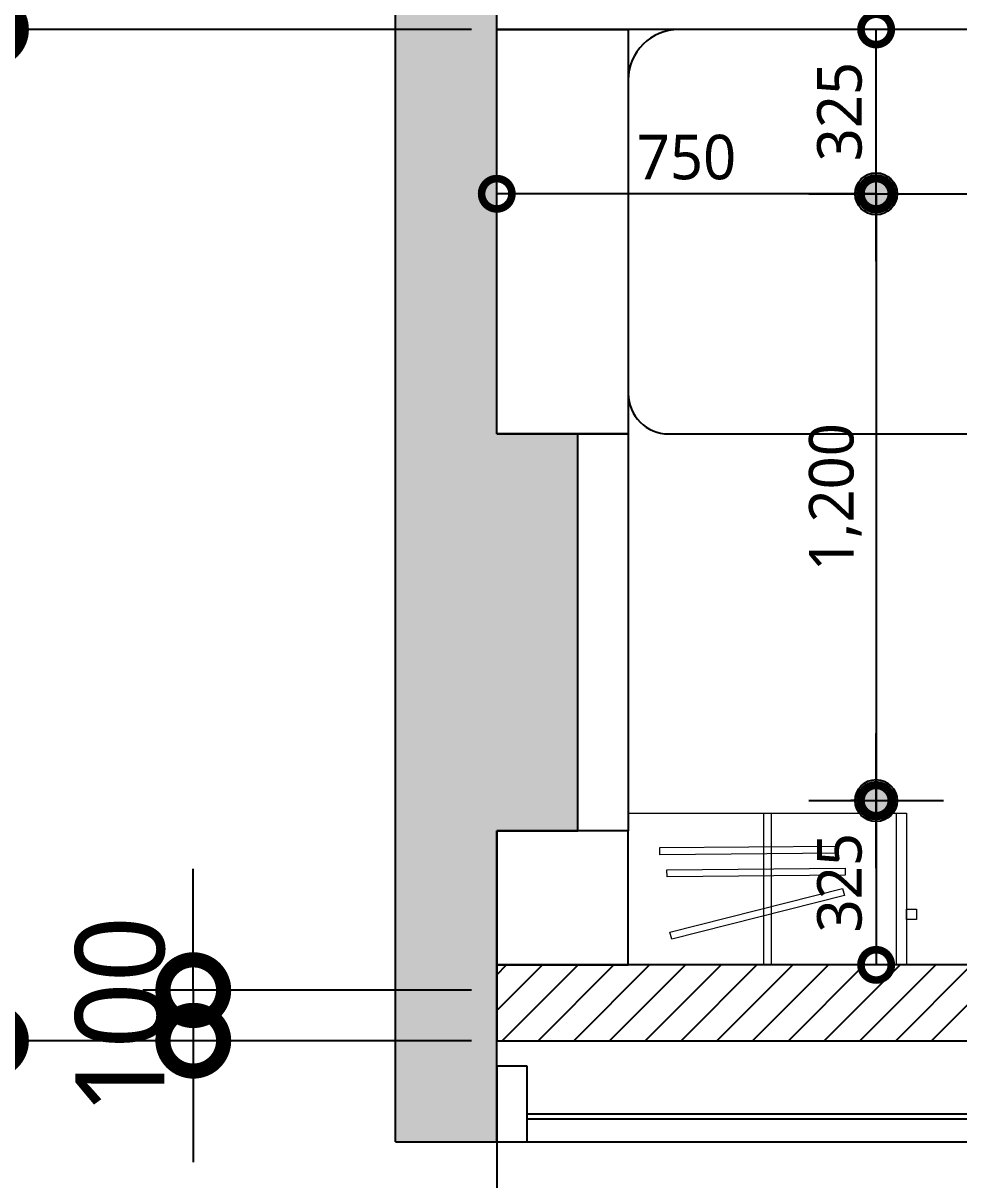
# Model space of a CAD drawing. Extents: x 11477420 to 23072185, y -28506554 to -14238804.
# Drawn here: x 11516660 to 11518510, y -14283675 to -14281387 of the extents above; entities that cross this region are included whole.
import ezdxf

# ---------------------------------------------------------------- set-up
doc = ezdxf.new("R2010")
doc.units = 0
doc.header["$LTSCALE"] = 50
doc.header["$MEASUREMENT"] = 0
doc.layers.get('0').update_dxf_attribs({"linetype": 'CONTINUOUS'})
doc.layers.get('DEFPOINTS').update_dxf_attribs({"linetype": 'CONTINUOUS'})
for name, color, linetype in [('07-DIM WAL', 5, 'CONTINUOUS'), ('1.천장.벽체선(내벽)', 3, 'CONTINUOUS'), ('2CONTINUOUS', 2, 'CONTINUOUS'), ('3 가구-붙박이', 6, 'CONTINUOUS'), ('8.패턴선', 8, 'CONTINUOUS'), ('C-WIN', 4, 'CONTINUOUS'), ('RC-LIGHT', 7, 'CONTINUOUS'), ('가구', 6, 'CONTINUOUS')]:
    doc.layers.add(name, color=color, linetype=linetype)
doc.layers.add('Arch', color=8, linetype='CONTINUOUS', lineweight=0)
doc.styles.add('DAWIN', font='NanumSquareR.ttf')
doc.dimstyles.new('40', dxfattribs={"dimscale": 40, "dimtxt": 2.2, "dimasz": 3, "dimexe": 1.25, "dimexo": 0.625, "dimtad": 1, "dimdec": 0, "dimzin": 0, "dimdsep": 46, "dimlunit": 6, "dimtxsty": 'DAWIN', "dimblk1": 'DOTSMALL', "dimblk2": 'DOTSMALL', "dimsah": 1, "dimcen": 0.001, "dimclrd": 1, "dimclre": 1, "dimclrt": 3, "dimadec": 0, "dimazin": 0, "dimtfac": 1, "dimtdec": 0, "dimtix": 1, "dimtmove": 2, "dimatfit": 3, "dimldrblk": 'DOTSMALL', "dimfxl": 0, "dimtolj": 1, "dimtzin": 0, "dimarcsym": 0})
doc.dimstyles.new('80', dxfattribs={"dimscale": 80, "dimtxt": 2.2, "dimasz": 3, "dimexe": 1.25, "dimexo": 0.625, "dimtad": 1, "dimdec": 0, "dimzin": 0, "dimdsep": 46, "dimlunit": 6, "dimtxsty": 'DAWIN', "dimblk1": 'DOTSMALL', "dimblk2": 'DOTSMALL', "dimsah": 1, "dimcen": 0.001, "dimclrd": 1, "dimclre": 1, "dimclrt": 3, "dimadec": 0, "dimazin": 0, "dimtfac": 1, "dimtdec": 0, "dimtix": 1, "dimtmove": 2, "dimatfit": 3, "dimldrblk": 'DOTSMALL', "dimfxl": 0, "dimtolj": 1, "dimtzin": 0, "dimarcsym": 0})

# ---------------------------------------------------------------- blocks, each defined once
blk = doc.blocks.new('flooor')
at = {"layer": '8.패턴선', "ltscale": 30}
h = blk.add_hatch(color=256, dxfattribs=at)
h.dxf.hatch_style = 1
h.paths.add_polyline_path([(11507656.8, -14172891.8), (11491856.8, -14172891.8), (11491856.8, -14188496.8), (11492056.8, -14188496.8), (11492056.8, -14187881.8), (11492216.8, -14187881.8), (11492216.8, -14187096.8), (11492056.8, -14187096.8), (11492056.8, -14177741.8), (11494956.8, -14177741.8), (11494956.8, -14177541.8), (11492056.8, -14177541.8), (11492056.8, -14173091.8), (11494756.8, -14173091.8), (11494756.8, -14176541.8), (11494956.8, -14176541.8), (11494956.8, -14173091.8), (11500056.8, -14173091.8), (11500056.8, -14176141.8), (11500256.8, -14176141.8), (11500256.8, -14173091.8), (11503456.8, -14173091.8), (11503456.8, -14176141.8), (11503656.8, -14176141.8), (11503656.8, -14175391.8), (11504256.8, -14175391.8), (11504256.8, -14175302.3), (11504246.8, -14175302.3), (11504246.8, -14175262.3), (11504256.8, -14175191.8), (11503656.8, -14175191.8), (11503656.8, -14173091.8), (11505856.8, -14173091.8), (11505856.8, -14175191.8), (11505256.8, -14175191.8), (11505256.8, -14175262.3), (11505266.8, -14175262.3), (11505266.8, -14175316.8), (11505256.8, -14175316.8), (11505256.8, -14175391.8), (11506056.8, -14175391.8), (11506056.8, -14174691.8), (11509204.8, -14174691.8), (11509204.8, -14174491.8), (11506056.8, -14174491.8), (11506056.8, -14173091.8), (11507656.8, -14173091.8)])
h.paths.add_polyline_path([(11499856.8, -14177741.8), (11504356.8, -14177741.8), (11504356.8, -14177541.8), (11499106.8, -14177541.8), (11499106.8, -14177566.8), (11499106.8, -14177716.8), (11499106.8, -14177741.8), (11499106.8, -14177991.8), (11499856.8, -14177991.8)], flags=17)
h.paths.add_polyline_path([(11506056.8, -14177541.8), (11505856.8, -14177541.8), (11505356.8, -14177541.8), (11505356.8, -14177741.8), (11505356.8, -14177941.8), (11506056.8, -14177941.8)], flags=17)
h.paths.add_polyline_path([(11512534.8, -14172891.8), (11511656.8, -14172891.8), (11511656.8, -14173091.8), (11511656.8, -14173691.8), (11512334.8, -14173691.8), (11512334.8, -14174491.8), (11511854.8, -14174491.8), (11511854.8, -14174691.8), (11512334.8, -14174691.8), (11512334.8, -14174791.8), (11512534.8, -14174791.8)])
h.paths.add_polyline_path([(11512534.8, -14175641.8), (11512384.8, -14175641.8), (11512334.8, -14175641.8), (11512334.8, -14176391.8), (11512534.8, -14176391.8)])
h.paths.add_polyline_path([(11512534.8, -14176941.8), (11512384.8, -14176941.8), (11512334.8, -14176941.8), (11512334.8, -14177100.8), (11511772.8, -14177100.8), (11511772.8, -14177941.8), (11512334.8, -14177941.8), (11512334.8, -14178041.8), (11512534.8, -14178041.8)])
h.paths.add_polyline_path([(11512534.8, -14179271.8), (11512384.8, -14179271.8), (11512334.8, -14179271.8), (11512334.8, -14179836.8), (11512534.8, -14179836.8)])
h.paths.add_polyline_path([(11512256.8, -14184446.8), (11511656.8, -14184446.8), (11511656.8, -14185146.8), (11512256.8, -14185146.8)])
h.paths.add_polyline_path([(11507213.8, -14187066.8), (11506733.8, -14187066.8), (11506733.8, -14187846.8), (11507213.8, -14187846.8)], flags=17)
h.paths.add_polyline_path([(11499706.8, -14186781.8), (11499221.8, -14186781.8), (11499221.8, -14187556.8), (11499706.8, -14187556.8)], flags=17)
at = {"layer": '2CONTINUOUS', "ltscale": 30}
for p, q in [((11491856.8, -14188496.8), (11491856.8, -14172891.8)), ((11492056.8, -14187096.8), (11492056.8, -14177741.8)), ((11492056.8, -14187096.8), (11492216.8, -14187096.8)), ((11492216.8, -14187881.8), (11492216.8, -14187096.8)), ((11492056.8, -14188496.8), (11492056.8, -14187881.8)), ((11492056.8, -14187881.8), (11492216.8, -14187881.8)), ((11491856.8, -14188496.8), (11492056.8, -14188496.8))]:
    blk.add_line(p, q, dxfattribs=at)
at = {"layer": 'C-WIN', "ltscale": 30}
for p, q in [((11492056.8, -14188296.8), (11509215.4, -14188296.8)), ((11493146.8, -14188441.8), (11492116.8, -14188441.8)), ((11493146.8, -14188451.8), (11492116.8, -14188451.8)), ((11492056.8, -14188496.8), (11509298.2, -14188496.8))]:
    blk.add_line(p, q, dxfattribs=at)
blk.add_lwpolyline([(11492116.8, -14188346.8), (11492056.8, -14188346.8), (11492056.8, -14188496.8), (11492116.8, -14188496.8)], close=True, dxfattribs=at)
blk = doc.blocks.new('flooor2')
at = {"layer": '1.천장.벽체선(내벽)', "ltscale": 30}
h = blk.add_hatch(dxfattribs=at)
h.set_pattern_fill('_USER', color=256, scale=50, angle=45, pattern_type=0)
h.set_pattern_definition([(45, (-6e-09, -24560), (-35.35533906, 35.35533906), [])])
h.paths.add_polyline_path([(11520596.1, -14283249.4), (11517596.1, -14283249.4), (11517596.1, -14283399.4), (11520596.1, -14283399.4)])
blk.add_line((11520596.1, -14281399.4), (11517596.1, -14281399.4), dxfattribs=at)
blk.add_lwpolyline([(11520596.1, -14283249.4), (11517596.1, -14283249.4), (11517596.1, -14283399.4), (11520596.1, -14283399.4)], close=True, dxfattribs=at)
at = {"layer": '3 가구-붙박이', "color": 8}
for p, q in [((11517596.1, -14282199.4), (11517596.1, -14281399.4)), ((11517596.1, -14281399.4), (11517856.1, -14281399.4)), ((11517856.1, -14281399.4), (11517856.1, -14282199.4)), ((11517856.1, -14282199.4), (11517596.1, -14282199.4)), ((11517756.1, -14282984.4), (11517756.1, -14282199.4)), ((11517756.1, -14282199.4), (11517856.1, -14282199.4)), ((11517856.1, -14282199.4), (11517856.1, -14282984.4)), ((11517856.1, -14282984.4), (11517596.1, -14282984.4)), ((11517596.1, -14282984.4), (11517596.1, -14283249.4)), ((11517856.1, -14282984.4), (11517756.1, -14282984.4)), ((11517856.1, -14283249.4), (11517856.1, -14282984.4)), ((11517596.1, -14283249.4), (11517856.1, -14283249.4))]:
    blk.add_line(p, q, dxfattribs=at)
at = {"layer": 'Arch', "color": 8}
for p, q in [((11517856.1, -14283249.4), (11517856.1, -14282949.4)), ((11517856.1, -14282949.4), (11518406.1, -14282949.4)), ((11518123.6, -14282949.4), (11518123.6, -14283249.4)), ((11518138.6, -14282949.4), (11518138.6, -14283249.4)), ((11518386.1, -14283249.4), (11518386.1, -14282949.4)), ((11518406.1, -14282949.4), (11518406.1, -14283249.4)), ((11517918.5, -14283017.5), (11518270.6, -14283014.4)), ((11517918.6, -14283031.5), (11517918.5, -14283017.5)), ((11518270.8, -14283028.4), (11517918.6, -14283031.5)), ((11518270.6, -14283014.4), (11518270.8, -14283028.4)), ((11517932.6, -14283061.4), (11518284.8, -14283058.3)), ((11517932.7, -14283075.4), (11517932.6, -14283061.4)), ((11518284.9, -14283072.3), (11517932.7, -14283075.4)), ((11518284.8, -14283058.3), (11518284.9, -14283072.3)), ((11517938.4, -14283185), (11518279.9, -14283098.6)), ((11518283.3, -14283112.2), (11517941.9, -14283198.6)), ((11518279.9, -14283098.6), (11518283.3, -14283112.2)), ((11518406.1, -14283159.4), (11518406.1, -14283139.4)), ((11518406.1, -14283139.4), (11518426.1, -14283139.4)), ((11518426.1, -14283139.4), (11518426.1, -14283159.4)), ((11518426.1, -14283159.4), (11518406.1, -14283159.4)), ((11517941.9, -14283198.6), (11517938.4, -14283185)), ((11518406.1, -14283249.4), (11517856.1, -14283249.4))]:
    blk.add_line(p, q, dxfattribs=at)
at = {"layer": '가구', "color": 8}
for p, q in [((11519556.1, -14281399.4), (11517956.1, -14281399.4)), ((11517856.1, -14281499.4), (11517856.1, -14282119.4)), ((11517936.1, -14282199.4), (11519576.1, -14282199.4))]:
    blk.add_line(p, q, dxfattribs=at)
for centre, radius, start, end in [((11517956.1, -14281499.4), 100, 90, 180), ((11517936.1, -14282119.4), 80, 180, 270)]:
    blk.add_arc(centre, radius, start, end, dxfattribs=at)
blk.add_blockref('flooor', (25539.3, -95102.6))
blk = doc.blocks.new('1')
at = {"linetype": 'Continuous'}
h = blk.add_hatch(color=4, dxfattribs=at)
h.dxf.hatch_style = 1
edge = h.paths.add_edge_path()
edge.add_arc((11539653.5, -14273503.8), 37.5, 0, 360)
at = {"color": 1, "linetype": 'Continuous'}
for p, q in [((11539653.5, -14273637.1), (11539653.5, -14273370.5)), ((11539520.2, -14273503.8), (11539786.8, -14273503.8))]:
    blk.add_line(p, q, dxfattribs=at)
at = {"color": 4, "linetype": 'Continuous'}
for radius in [41.5, 37.5]:
    blk.add_circle((11539653.5, -14273503.8), radius, dxfattribs=at)
blk = doc.blocks.new('_DOTSMALL')
at = {"color": 0, "linetype": 'ByBlock', "const_width": 0.5}
blk.add_lwpolyline([(-0.0625, 0, 1), (0.0625, 0, 1)], format="xyb", close=True, dxfattribs=at)
blk = doc.blocks.new('*D283')
at = {"layer": '07-DIM WAL', "color": 1, "lineweight": -2, "ltscale": 30}
for p, q in [((11518321.1, -14281399.4), (11518296.1, -14281399.4)), ((11518346.1, -14281724.4), (11518346.1, -14281399.4)), ((11518321.1, -14281724.4), (11518296.1, -14281724.4))]:
    blk.add_line(p, q, dxfattribs=at)
at = {"layer": 'DEFPOINTS', "color": 0, "ltscale": 30}
for p in [(11518346.1, -14281399.4), (11518346.1, -14281399.4), (11518346.1, -14281724.4)]:
    blk.add_point(p, dxfattribs=at)
at = {"layer": '07-DIM WAL', "color": 1, "lineweight": -2, "ltscale": 30, "xscale": 120, "yscale": 120, "zscale": 120}
for p, rotation in [((11518346.1, -14281399.4), 90), ((11518346.1, -14281724.4), 270)]:
    blk.add_blockref('_DOTSMALL', p, dxfattribs=dict(at, rotation=rotation))
at = {"layer": '07-DIM WAL', "color": 3, "ltscale": 30, "insert": (11518274, -14281561.9), "char_height": 88, "attachment_point": 5, "rotation": 90, "style": 'DAWIN'}
blk.add_mtext('\\A1;325', dxfattribs=at)
blk = doc.blocks.new('*D284')
at = {"layer": '07-DIM WAL', "color": 1, "lineweight": -2, "ltscale": 30}
for p, q in [((11517596.1, -14281699.4), (11517596.1, -14281674.4)), ((11518346.1, -14281699.4), (11518346.1, -14281674.4)), ((11518346.1, -14281724.4), (11517596.1, -14281724.4))]:
    blk.add_line(p, q, dxfattribs=at)
at = {"layer": 'DEFPOINTS', "color": 0, "ltscale": 30}
for p in [(11517596.1, -14281724.4), (11517596.1, -14281724.4), (11518346.1, -14281724.4)]:
    blk.add_point(p, dxfattribs=at)
at = {"layer": '07-DIM WAL', "color": 1, "lineweight": -2, "ltscale": 30, "xscale": 120, "yscale": 120, "zscale": 120, "rotation": 180}
blk.add_blockref('_DOTSMALL', (11517596.1, -14281724.4), dxfattribs=at)
at = {"layer": '07-DIM WAL', "color": 1, "lineweight": -2, "ltscale": 30, "xscale": 120, "yscale": 120, "zscale": 120}
blk.add_blockref('_DOTSMALL', (11518346.1, -14281724.4), dxfattribs=at)
at = {"layer": '07-DIM WAL', "color": 3, "ltscale": 30, "insert": (11517971.1, -14281652.4), "char_height": 88, "attachment_point": 5, "style": 'DAWIN'}
blk.add_mtext('\\A1;750', dxfattribs=at)
blk = doc.blocks.new('*D285')
at = {"layer": '07-DIM WAL', "color": 1, "lineweight": -2, "ltscale": 30}
for p, q in [((11518321.1, -14281724.4), (11518296.1, -14281724.4)), ((11518346.1, -14281724.4), (11518346.1, -14282924.4)), ((11518321.1, -14282924.4), (11518296.1, -14282924.4))]:
    blk.add_line(p, q, dxfattribs=at)
at = {"layer": 'DEFPOINTS', "color": 0, "ltscale": 30}
for p in [(11518346.1, -14281724.4), (11518346.1, -14282924.4), (11518346.1, -14282924.4)]:
    blk.add_point(p, dxfattribs=at)
at = {"layer": '07-DIM WAL', "color": 1, "lineweight": -2, "ltscale": 30, "xscale": 120, "yscale": 120, "zscale": 120}
for p, rotation in [((11518346.1, -14281724.4), 90), ((11518346.1, -14282924.4), 270)]:
    blk.add_blockref('_DOTSMALL', p, dxfattribs=dict(at, rotation=rotation))
at = {"layer": '07-DIM WAL', "color": 3, "ltscale": 30, "insert": (11518265.3, -14282324.4), "char_height": 88, "attachment_point": 5, "rotation": 90, "style": 'DAWIN'}
blk.add_mtext('\\A1;1,200', dxfattribs=at)
blk = doc.blocks.new('*D286')
at = {"layer": '07-DIM WAL', "color": 1, "lineweight": -2, "ltscale": 30}
for p, q in [((11518321.1, -14282924.4), (11518296.1, -14282924.4)), ((11518346.1, -14282924.4), (11518346.1, -14283249.4)), ((11518321.1, -14283249.4), (11518296.1, -14283249.4))]:
    blk.add_line(p, q, dxfattribs=at)
at = {"layer": 'DEFPOINTS', "color": 0, "ltscale": 30}
for p in [(11518346.1, -14282924.4), (11518346.1, -14283249.4), (11518346.1, -14283249.4)]:
    blk.add_point(p, dxfattribs=at)
at = {"layer": '07-DIM WAL', "color": 1, "lineweight": -2, "ltscale": 30, "xscale": 120, "yscale": 120, "zscale": 120}
for p, rotation in [((11518346.1, -14282924.4), 90), ((11518346.1, -14283249.4), 270)]:
    blk.add_blockref('_DOTSMALL', p, dxfattribs=dict(at, rotation=rotation))
at = {"layer": '07-DIM WAL', "color": 3, "ltscale": 30, "insert": (11518274, -14283086.9), "char_height": 88, "attachment_point": 5, "rotation": 90, "style": 'DAWIN'}
blk.add_mtext('\\A1;325', dxfattribs=at)
blk = doc.blocks.new('*D287')
at = {"layer": '07-DIM WAL', "color": 1, "lineweight": -2, "ltscale": 30}
for p, q in [((11518346.1, -14281699.4), (11518346.1, -14281674.4)), ((11519846.1, -14281699.4), (11519846.1, -14281674.4)), ((11518346.1, -14281724.4), (11519846.1, -14281724.4))]:
    blk.add_line(p, q, dxfattribs=at)
at = {"layer": 'DEFPOINTS', "color": 0, "ltscale": 30}
for p in [(11518346.1, -14281724.4), (11519846.1, -14281724.4), (11519846.1, -14281724.4)]:
    blk.add_point(p, dxfattribs=at)
at = {"layer": '07-DIM WAL', "color": 1, "lineweight": -2, "ltscale": 30, "xscale": 120, "yscale": 120, "zscale": 120, "rotation": 180}
blk.add_blockref('_DOTSMALL', (11518346.1, -14281724.4), dxfattribs=at)
at = {"layer": '07-DIM WAL', "color": 1, "lineweight": -2, "ltscale": 30, "xscale": 120, "yscale": 120, "zscale": 120}
blk.add_blockref('_DOTSMALL', (11519846.1, -14281724.4), dxfattribs=at)
at = {"layer": '07-DIM WAL', "color": 3, "ltscale": 30, "insert": (11519096.1, -14281643.7), "char_height": 88, "attachment_point": 5, "style": 'DAWIN'}
blk.add_mtext('\\A1;1,500', dxfattribs=at)
blk = doc.blocks.new('*D307')
at = {"layer": '07-DIM WAL', "color": 1, "lineweight": -2, "ltscale": 30}
for p, q in [((11516596.1, -14281299.4), (11516596.1, -14281059.4)), ((11517546.1, -14281299.4), (11516496.1, -14281299.4)), ((11516596.1, -14281299.4), (11516596.1, -14281399.4)), ((11517546.1, -14281399.4), (11516496.1, -14281399.4)), ((11516596.1, -14281399.4), (11516596.1, -14281639.4))]:
    blk.add_line(p, q, dxfattribs=at)
at = {"layer": 'DEFPOINTS', "color": 0, "ltscale": 30}
for p in [(11517596.1, -14281299.4), (11516596.1, -14281399.4), (11517596.1, -14281399.4)]:
    blk.add_point(p, dxfattribs=at)
at = {"layer": '07-DIM WAL', "color": 1, "lineweight": -2, "ltscale": 30, "xscale": 240, "yscale": 240, "zscale": 240}
for p, rotation in [((11516596.1, -14281299.4), 270), ((11516596.1, -14281399.4), 90)]:
    blk.add_blockref('_DOTSMALL', p, dxfattribs=dict(at, rotation=rotation))
at = {"layer": '07-DIM WAL', "color": 3, "ltscale": 30, "insert": (11516452, -14281349.4), "char_height": 176, "attachment_point": 5, "rotation": 90, "style": 'DAWIN'}
blk.add_mtext('\\A1;100', dxfattribs=at)
blk = doc.blocks.new('*D308')
at = {"layer": '07-DIM WAL', "color": 1, "lineweight": -2, "ltscale": 30}
for p, q in [((11517546.1, -14281399.4), (11516496.1, -14281399.4)), ((11516596.1, -14281399.4), (11516596.1, -14283399.4)), ((11517546.1, -14283399.4), (11516496.1, -14283399.4))]:
    blk.add_line(p, q, dxfattribs=at)
at = {"layer": 'DEFPOINTS', "color": 0, "ltscale": 30}
for p in [(11517596.1, -14281399.4), (11516596.1, -14283399.4), (11517596.1, -14283399.4)]:
    blk.add_point(p, dxfattribs=at)
at = {"layer": '07-DIM WAL', "color": 1, "lineweight": -2, "ltscale": 30, "xscale": 240, "yscale": 240, "zscale": 240}
for p, rotation in [((11516596.1, -14281399.4), 90), ((11516596.1, -14283399.4), 270)]:
    blk.add_blockref('_DOTSMALL', p, dxfattribs=dict(at, rotation=rotation))
at = {"layer": '07-DIM WAL', "color": 3, "ltscale": 30, "insert": (11516434.5, -14282399.4), "char_height": 176, "attachment_point": 5, "rotation": 90, "style": 'DAWIN'}
blk.add_mtext('\\A1;2,000', dxfattribs=at)
blk = doc.blocks.new('*D309')
at = {"layer": '07-DIM WAL', "color": 1, "lineweight": -2, "ltscale": 30}
for p, q in [((11516996.1, -14283299.4), (11516996.1, -14283059.4)), ((11517546.1, -14283299.4), (11516896.1, -14283299.4)), ((11516996.1, -14283299.4), (11516996.1, -14283399.4)), ((11517546.1, -14283399.4), (11516896.1, -14283399.4)), ((11516996.1, -14283399.4), (11516996.1, -14283639.4))]:
    blk.add_line(p, q, dxfattribs=at)
at = {"layer": 'DEFPOINTS', "color": 0, "ltscale": 30}
for p in [(11517596.1, -14283299.4), (11516996.1, -14283399.4), (11517596.1, -14283399.4)]:
    blk.add_point(p, dxfattribs=at)
at = {"layer": '07-DIM WAL', "color": 1, "lineweight": -2, "ltscale": 30, "xscale": 240, "yscale": 240, "zscale": 240}
for p, rotation in [((11516996.1, -14283299.4), 270), ((11516996.1, -14283399.4), 90)]:
    blk.add_blockref('_DOTSMALL', p, dxfattribs=dict(at, rotation=rotation))
at = {"layer": '07-DIM WAL', "color": 3, "ltscale": 30, "insert": (11516852, -14283349.4), "char_height": 176, "attachment_point": 5, "rotation": 90, "style": 'DAWIN'}
blk.add_mtext('\\A1;100', dxfattribs=at)
blk = doc.blocks.new('*D314')
at = {"layer": '07-DIM WAL', "color": 1, "lineweight": -2, "ltscale": 30}
for p, q in [((11517596.1, -14283449.4), (11517596.1, -14284899.4)), ((11537874.1, -14283449.4), (11537874.1, -14284899.4)), ((11517596.1, -14284799.4), (11537874.1, -14284799.4))]:
    blk.add_line(p, q, dxfattribs=at)
at = {"layer": 'DEFPOINTS', "color": 0, "ltscale": 30}
for p in [(11517596.1, -14283399.4), (11537874.1, -14283399.4), (11537874.1, -14284799.4)]:
    blk.add_point(p, dxfattribs=at)
at = {"layer": '07-DIM WAL', "color": 1, "lineweight": -2, "ltscale": 30, "xscale": 240, "yscale": 240, "zscale": 240, "rotation": 180}
blk.add_blockref('_DOTSMALL', (11517596.1, -14284799.4), dxfattribs=at)
at = {"layer": '07-DIM WAL', "color": 1, "lineweight": -2, "ltscale": 30, "xscale": 240, "yscale": 240, "zscale": 240}
blk.add_blockref('_DOTSMALL', (11537874.1, -14284799.4), dxfattribs=at)
at = {"layer": '07-DIM WAL', "color": 3, "ltscale": 30, "insert": (11527735.1, -14284637.9), "char_height": 176, "attachment_point": 5, "style": 'DAWIN'}
blk.add_mtext('\\A1;20,278', dxfattribs=at)
blk = doc.blocks.new('*D315')
at = {"layer": '07-DIM WAL', "color": 1, "lineweight": -2, "ltscale": 30}
for p, q in [((11517546.1, -14272844.4), (11516096.1, -14272844.4)), ((11516196.1, -14272844.4), (11516196.1, -14283399.4)), ((11517546.1, -14283399.4), (11516096.1, -14283399.4))]:
    blk.add_line(p, q, dxfattribs=at)
at = {"layer": 'DEFPOINTS', "color": 0, "ltscale": 30}
for p in [(11517596.1, -14272844.4), (11516196.1, -14283399.4), (11517596.1, -14283399.4)]:
    blk.add_point(p, dxfattribs=at)
at = {"layer": '07-DIM WAL', "color": 1, "lineweight": -2, "ltscale": 30, "xscale": 240, "yscale": 240, "zscale": 240}
for p, rotation in [((11516196.1, -14272844.4), 90), ((11516196.1, -14283399.4), 270)]:
    blk.add_blockref('_DOTSMALL', p, dxfattribs=dict(at, rotation=rotation))
at = {"layer": '07-DIM WAL', "color": 3, "ltscale": 30, "insert": (11516034.5, -14278121.9), "char_height": 176, "attachment_point": 5, "rotation": 90, "style": 'DAWIN'}
blk.add_mtext('\\A1;10,555', dxfattribs=at)
blk = doc.blocks.new('*D316')
at = {"layer": '07-DIM WAL', "color": 1, "lineweight": -2, "ltscale": 30}
for p, q in [((11517596.1, -14283449.4), (11517596.1, -14284499.4)), ((11520596.1, -14283449.4), (11520596.1, -14284499.4)), ((11517596.1, -14284399.4), (11520596.1, -14284399.4))]:
    blk.add_line(p, q, dxfattribs=at)
at = {"layer": 'DEFPOINTS', "color": 0, "ltscale": 30}
for p in [(11517596.1, -14283399.4), (11520596.1, -14283399.4), (11520596.1, -14284399.4)]:
    blk.add_point(p, dxfattribs=at)
at = {"layer": '07-DIM WAL', "color": 1, "lineweight": -2, "ltscale": 30, "xscale": 240, "yscale": 240, "zscale": 240, "rotation": 180}
blk.add_blockref('_DOTSMALL', (11517596.1, -14284399.4), dxfattribs=at)
at = {"layer": '07-DIM WAL', "color": 1, "lineweight": -2, "ltscale": 30, "xscale": 240, "yscale": 240, "zscale": 240}
blk.add_blockref('_DOTSMALL', (11520596.1, -14284399.4), dxfattribs=at)
at = {"layer": '07-DIM WAL', "color": 3, "ltscale": 30, "insert": (11519096.1, -14284237.9), "char_height": 176, "attachment_point": 5, "style": 'DAWIN'}
blk.add_mtext('\\A1;3,000', dxfattribs=at)

msp = doc.modelspace()

# ---------------------------------------------------------------- block references
msp.add_blockref('flooor2', (0, 0))
at = {"layer": 'RC-LIGHT'}
for p in [(-21307.4, -8220.7), (-21307.4, -9420.7)]:
    msp.add_blockref('1', p, dxfattribs=at)

# ---------------------------------------------------------------- dimensions: what is measured, and where the dimension line sits
at = {"layer": '07-DIM WAL', "ltscale": 30}
for base, p1, p2, dimstyle, picture, middle in [((11516196.1, -14283399.4), (11517596.1, -14272844.4), (11517596.1, -14283399.4), '80', '*D315', (11516034.5, -14278121.9)), ((11516596.1, -14281399.4), (11517596.1, -14281299.4), (11517596.1, -14281399.4), '80', '*D307', (11516452, -14281349.4)), ((11516596.1, -14283399.4), (11517596.1, -14281399.4), (11517596.1, -14283399.4), '80', '*D308', (11516434.5, -14282399.4)), ((11518346.1, -14281399.4), (11518346.1, -14281724.4), (11518346.1, -14281399.4), '40', '*D283', (11518274, -14281561.9)), ((11518346.1, -14282924.4), (11518346.1, -14281724.4), (11518346.1, -14282924.4), '40', '*D285', (11518265.3, -14282324.4)), ((11518346.1, -14283249.4), (11518346.1, -14282924.4), (11518346.1, -14283249.4), '40', '*D286', (11518274, -14283086.9)), ((11516996.1, -14283399.4), (11517596.1, -14283299.4), (11517596.1, -14283399.4), '80', '*D309', (11516852, -14283349.4))]:
    dim = msp.add_linear_dim(base=base, p1=p1, p2=p2, angle=90, dimstyle=dimstyle, dxfattribs=at)
    dim.commit()
    dim.dimension.update_dxf_attribs({"geometry": picture, "text_midpoint": middle})
for base, p1, p2, dimstyle, picture, middle in [((11519846.1, -14281724.4), (11518346.1, -14281724.4), (11519846.1, -14281724.4), '40', '*D287', (11519096.1, -14281643.7)), ((11517596.1, -14281724.4), (11518346.1, -14281724.4), (11517596.1, -14281724.4), '40', '*D284', (11517971.1, -14281652.4)), ((11537874.1, -14284799.4), (11517596.1, -14283399.4), (11537874.1, -14283399.4), '80', '*D314', (11527735.1, -14284637.9)), ((11520596.1, -14284399.4), (11517596.1, -14283399.4), (11520596.1, -14283399.4), '80', '*D316', (11519096.1, -14284237.9))]:
    dim = msp.add_linear_dim(base=base, p1=p1, p2=p2, dimstyle=dimstyle, dxfattribs=at)
    dim.commit()
    dim.dimension.update_dxf_attribs({"geometry": picture, "text_midpoint": middle})

doc.saveas('drawing.dxf')
